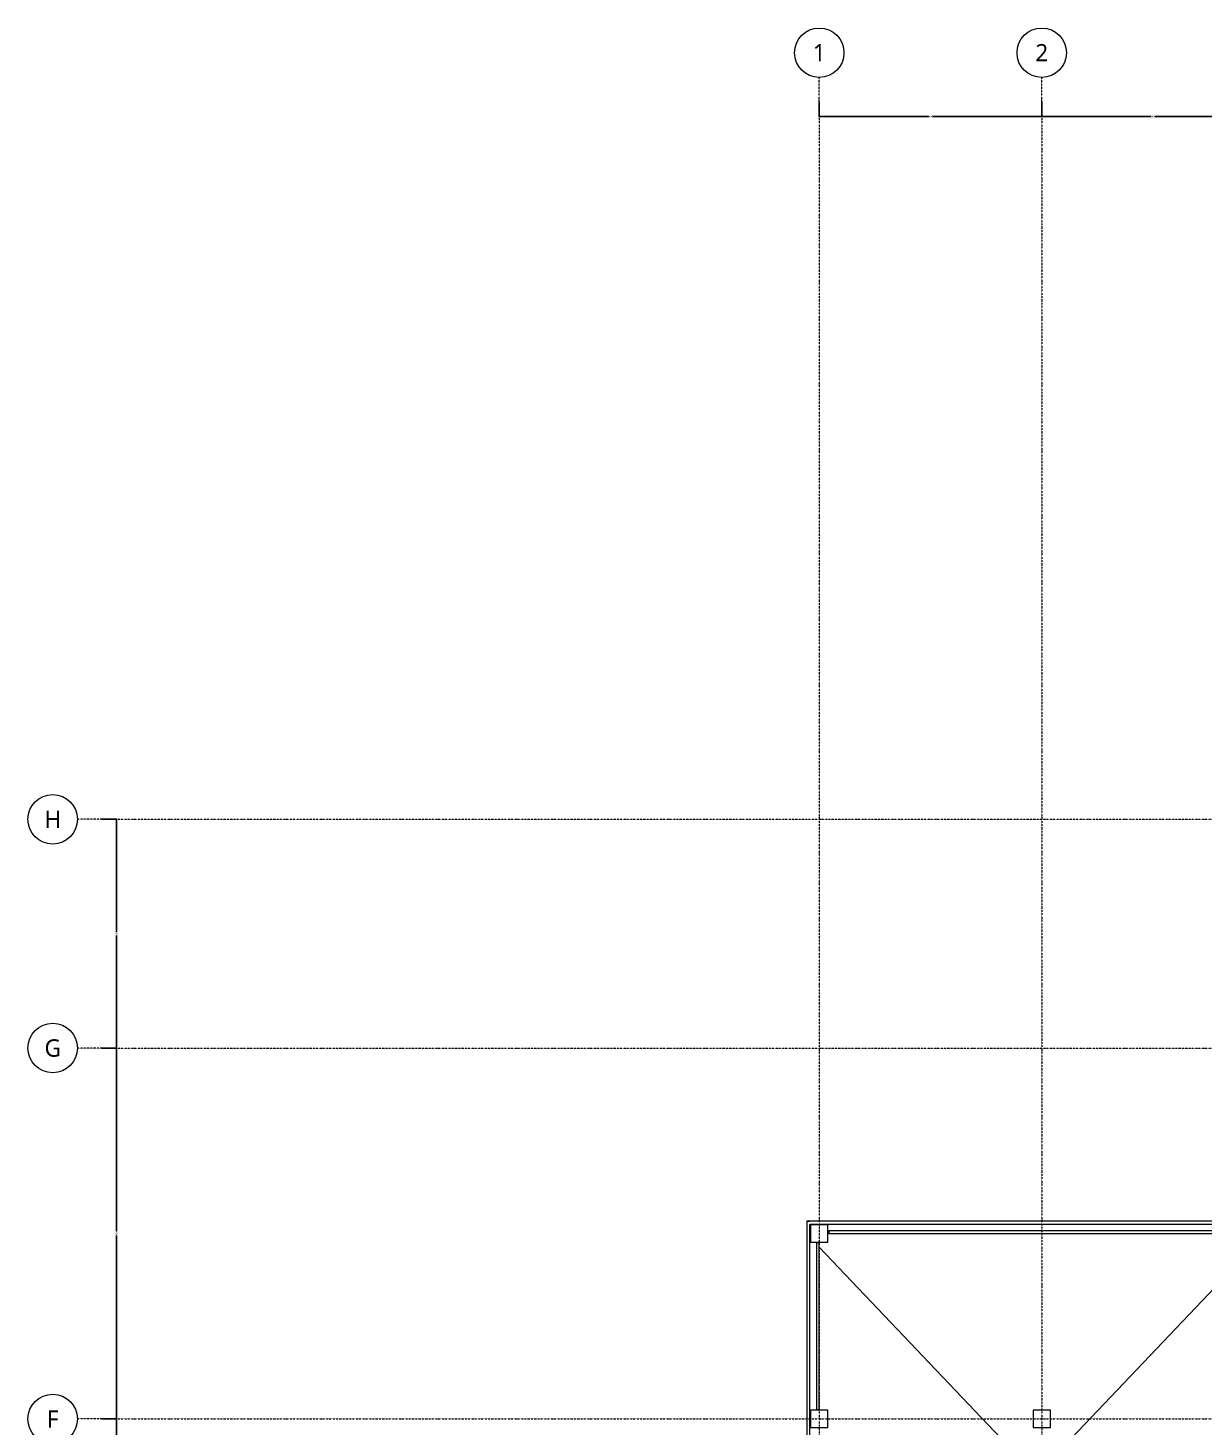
# Model space of a CAD drawing. Extents: x -32000 to 362567, y -29000 to 144214.
# Drawn here: x -32000 to 15561, y 74632 to 131250 of the extents above; entities that cross this region are included whole.
import ezdxf
from ezdxf.enums import TextEntityAlignment as Align

# ---------------------------------------------------------------- set-up
doc = ezdxf.new("R2010")
doc.units = 0
doc.header["$LTSCALE"] = 10
doc.linetypes.add('H12PL25$0$JJP_三點線', pattern=[0.9, 0.3, -0.15, 0, -0.15, 0, -0.15, 0, -0.15])
doc.linetypes.add('H12PL25$0$JJP_虛線(退縮線、投影線、地下室範圍、非屬本工程、圖面分區)', pattern=[0.45, 0.3, -0.15])
for name, color, linetype in [('H12PL25$0$A-DIM', 252, 'Continuous'), ('H12PL25$0$A-OBJE-2D', 252, 'Continuous'), ('H12PL25$0$A-WALL-EX', 252, 'Continuous'), ('H12PL25$0$A-WALL-IN', 252, 'Continuous'), ('H12PL25$0$S-COL', 252, 'Continuous'), ('H12PL25$0$S-GRID', 252, 'Continuous')]:
    doc.layers.add(name, color=color, linetype=linetype)
doc.styles.add('H12PL25$0$dim-txt', font='isocp.shx', dxfattribs={"width": 0.7, "bigfont": 'chineset.shx'})
doc.styles.add('H12PL25$0$Standard', font='', dxfattribs={"width": 0.8})
doc.styles.get('H12PL25$0$Standard').set_extended_font_data('Microsoft JhengHei')
doc.dimstyles.new('H12PL25$0$ARCH-dim-200MM', dxfattribs={"dimscale": 200, "dimtxt": 0.3, "dimasz": 0.1, "dimexe": 0.1, "dimexo": 0.1, "dimgap": 0.05, "dimtad": 1, "dimdec": 0, "dimlfac": 10, "dimrnd": 0.5, "dimdsep": 46, "dimtxsty": 'H12PL25$0$dim-txt', "dimblk": 'H12PL25$0$_Dot', "dimcen": 2, "dimclrd": 256, "dimclre": 256, "dimclrt": 256, "dimadec": 0, "dimazin": 0, "dimtfac": 1, "dimtix": 1, "dimtmove": 2, "dimatfit": 3, "dimldrblk": 'H12PL25$0$_OBLIQUE', "dimfxl": 1, "dimtvp": 1, "dimtolj": 1, "dimarcsym": 0})

# ---------------------------------------------------------------- blocks, each defined once
blk = doc.blocks.new('*D92')
at = {"layer": 'DEFPOINTS', "color": 0, "linetype": 'Continuous', "transparency": 16777216}
for p in [(-29000, 99250), (-29000, 90000), (-28420, 90000)]:
    blk.add_point(p, dxfattribs=at)
at = {"layer": 'H12PL25$0$A-DIM', "linetype": 'Continuous', "lineweight": -2, "transparency": 16777216}
for p, q in [((-28980, 99250), (-28400, 99250)), ((-28420, 99230), (-28420, 94703)), ((-28420, 90020), (-28420, 94547)), ((-28980, 90000), (-28400, 90000))]:
    blk.add_line(p, q, dxfattribs=at)
at = {"layer": 'H12PL25$0$A-DIM', "linetype": 'Continuous', "lineweight": 0, "transparency": 16777216, "insert": (-28420, 94625), "char_height": 60, "attachment_point": 5, "rotation": 90, "style": 'H12PL25$0$dim-txt'}
blk.add_mtext('\\A1;92500', dxfattribs=at)
blk = doc.blocks.new('H12PL25$0$_Dot')
blk = doc.blocks.new('H12PL25$0$_OBLIQUE')
at = {"color": 0, "linetype": 'ByBlock', "lineweight": -2}
blk.add_line((-0.5, -0.5), (0.5, 0.5), dxfattribs=at)
blk = doc.blocks.new('*D93')
at = {"layer": 'DEFPOINTS', "color": 0, "linetype": 'Continuous', "transparency": 16777216}
for p in [(-29000, 90000), (-29000, 75000), (-28420, 75000)]:
    blk.add_point(p, dxfattribs=at)
at = {"layer": 'H12PL25$0$A-DIM', "linetype": 'Continuous', "lineweight": -2, "transparency": 16777216}
for p, q in [((-28980, 90000), (-28400, 90000)), ((-28420, 89980), (-28420, 82588)), ((-28420, 75020), (-28420, 82412)), ((-28980, 75000), (-28400, 75000))]:
    blk.add_line(p, q, dxfattribs=at)
at = {"layer": 'H12PL25$0$A-DIM', "linetype": 'Continuous', "lineweight": 0, "transparency": 16777216, "insert": (-28420, 82500), "char_height": 60, "attachment_point": 5, "rotation": 90, "style": 'H12PL25$0$dim-txt'}
blk.add_mtext('\\A1;150000', dxfattribs=at)
blk = doc.blocks.new('*D94')
at = {"layer": 'DEFPOINTS', "color": 0, "linetype": 'Continuous', "transparency": 16777216}
for p in [(-29000, 75000), (-29000, 60000), (-28420, 60000)]:
    blk.add_point(p, dxfattribs=at)
at = {"layer": 'H12PL25$0$A-DIM', "linetype": 'Continuous', "lineweight": -2, "transparency": 16777216}
for p, q in [((-28980, 75000), (-28400, 75000)), ((-28420, 74980), (-28420, 67588)), ((-28420, 60020), (-28420, 67412)), ((-28980, 60000), (-28400, 60000))]:
    blk.add_line(p, q, dxfattribs=at)
at = {"layer": 'H12PL25$0$A-DIM', "linetype": 'Continuous', "lineweight": 0, "transparency": 16777216, "insert": (-28420, 67500), "char_height": 60, "attachment_point": 5, "rotation": 90, "style": 'H12PL25$0$dim-txt'}
blk.add_mtext('\\A1;150000', dxfattribs=at)
blk = doc.blocks.new('*D99')
at = {"layer": 'DEFPOINTS', "color": 0, "linetype": 'Continuous', "transparency": 16777216}
for p in [(0, 128250), (9000, 128250), (9000, 127670)]:
    blk.add_point(p, dxfattribs=at)
at = {"layer": 'H12PL25$0$A-DIM', "linetype": 'Continuous', "lineweight": -2, "transparency": 16777216}
for p, q in [((0, 128230), (0, 127650)), ((9000, 128230), (9000, 127650)), ((20, 127670), (4422, 127670)), ((8980, 127670), (4578, 127670))]:
    blk.add_line(p, q, dxfattribs=at)
at = {"layer": 'H12PL25$0$A-DIM', "linetype": 'Continuous', "lineweight": 0, "transparency": 16777216, "insert": (4500, 127670), "char_height": 60, "attachment_point": 5, "style": 'H12PL25$0$dim-txt'}
blk.add_mtext('\\A1;90000', dxfattribs=at)
blk = doc.blocks.new('*D100')
at = {"layer": 'DEFPOINTS', "color": 0, "linetype": 'Continuous', "transparency": 16777216}
for p in [(9000, 128250), (18000, 128250), (18000, 127670)]:
    blk.add_point(p, dxfattribs=at)
at = {"layer": 'H12PL25$0$A-DIM', "linetype": 'Continuous', "lineweight": -2, "transparency": 16777216}
for p, q in [((9000, 128230), (9000, 127650)), ((18000, 128230), (18000, 127650)), ((9020, 127670), (13422, 127670)), ((17980, 127670), (13578, 127670))]:
    blk.add_line(p, q, dxfattribs=at)
at = {"layer": 'H12PL25$0$A-DIM', "linetype": 'Continuous', "lineweight": 0, "transparency": 16777216, "insert": (13500, 127670), "char_height": 60, "attachment_point": 5, "style": 'H12PL25$0$dim-txt'}
blk.add_mtext('\\A1;90000', dxfattribs=at)
blk = doc.blocks.new('H12PL25')
at = {"layer": 'H12PL25$0$A-OBJE-2D', "lineweight": 0}
for p, q in [((0, 63510), (17550, 81950)), ((17550, 63510), (0, 81950))]:
    blk.add_line(p, q, dxfattribs=at)
at = {"layer": 'H12PL25$0$A-WALL-EX', "linetype": 'H12PL25$0$JJP_虛線(退縮線、投影線、地下室範圍、非屬本工程、圖面分區)', "lineweight": 0}
for p, q in [((-380, 82999.97), (-500, 82999.97)), ((-500, 82999.97), (-500, 82879.97)), ((-500, 82879.97), (-500, -2529.97)), ((17517.5, 82999.97), (-380, 82999.97))]:
    blk.add_line(p, q, dxfattribs=at)
at = {"layer": 'H12PL25$0$A-WALL-EX', "linetype": 'H12PL25$0$JJP_虛線(退縮線、投影線、地下室範圍、非屬本工程、圖面分區)', "lineweight": 0, "flags": 128}
for points in [[(-500.03, 83000), (-500, 83000)], [(-500.03, 83000), (-500.03, -2650)], [(17517.5, 83000), (-500, 83000)], [(-380, 82879.97), (17517.5, 82879.97)], [(-380, -2529.97), (-380, 82879.97)]]:
    blk.add_lwpolyline(points, dxfattribs=at)
at = {"layer": 'H12PL25$0$A-WALL-EX', "lineweight": 0, "flags": 128}
for points in [[(-500, 83000), (-380, 83000)], [(-500, 83000), (-500, 65550)], [(17535, 83000), (-380, 83000)], [(-380, 82880), (18300, 82880)], [(-380, 65550), (-380, 82880)]]:
    blk.add_lwpolyline(points, dxfattribs=at)
at = {"layer": 'H12PL25$0$A-WALL-IN', "lineweight": 0, "flags": 128}
for points in [[(-112.5, 82115), (-112.5, 75385)], [(0, 82115), (-112.5, 82115)], [(0, 75385), (0, 82115)], [(17615, 82612.5), (385, 82612.5)], [(385, 82612.5), (385, 82500)], [(385, 82500), (17615, 82500)], [(-112.5, 75385), (0, 75385)]]:
    blk.add_lwpolyline(points, dxfattribs=at)
at = {"layer": 'H12PL25$0$S-COL', "lineweight": 0, "flags": 128}
for points in [[(-350, 82150), (350, 82150), (350, 82850), (-350, 82850)], [(-350, 74650), (350, 74650), (350, 75350), (-350, 75350)], [(8650, 74650), (9350, 74650), (9350, 75350), (8650, 75350)]]:
    blk.add_lwpolyline(points, close=True, dxfattribs=at)
at = {"layer": 'H12PL25$0$S-GRID', "linetype": 'H12PL25$0$JJP_三點線', "lineweight": 0}
for p, q in [((0, 128250), (0, 129250)), ((9000, 128250), (9000, 129250)), ((0, 128250), (0, -28000)), ((9000, 128250), (9000, -28000)), ((-29000, 99250), (-30000, 99250)), ((-29000, 99250), (289600, 99250)), ((-29000, 90000), (-30000, 90000)), ((-29000, 90000), (289600, 90000)), ((-29000, 75000), (-30000, 75000)), ((-29000, 75000), (289600, 75000))]:
    blk.add_line(p, q, dxfattribs=at)
at = {"layer": 'H12PL25$0$S-GRID', "lineweight": 0}
for centre in [(0, 130250), (9000, 130250), (-31000, 99250), (-31000, 90000), (-31000, 75000)]:
    blk.add_circle(centre, 1000, dxfattribs=at)
at = {"layer": 'H12PL25$0$S-GRID', "linetype": 'H12PL25$0$JJP_三點線', "lineweight": 0}
for p in [(0, 128250), (0, 128250), (9000, 128250), (9000, 128250), (-29000, 99250), (-29000, 99250), (-29000, 90000), (-29000, 90000), (-29000, 75000), (-29000, 75000)]:
    blk.add_point(p, dxfattribs=at)
at = {"layer": 'H12PL25$0$S-GRID', "style": 'H12PL25$0$Standard'}
for s, p in [('1', (0, 130602.36)), ('2', (9000, 130600)), ('H', (-31000, 99600)), ('G', (-31000, 90350)), ('F', (-31000, 75350))]:
    blk.add_text(s, height=700, dxfattribs=at).set_placement(p, align=Align.TOP_CENTER)
at = {"layer": 'H12PL25$0$A-DIM', "linetype": 'Continuous', "lineweight": 0}
for base, p1, p2, picture, middle in [((9000, 127670), (0, 128250), (9000, 128250), '*D99', (4500, 127670)), ((18000, 127670), (9000, 128250), (18000, 128250), '*D100', (13500, 127670))]:
    dim = blk.add_linear_dim(base=base, p1=p1, p2=p2, dimstyle='H12PL25$0$ARCH-dim-200MM', dxfattribs=at)
    dim.commit()
    dim.dimension.update_dxf_attribs({"geometry": picture, "text_midpoint": middle, "dimtype": 128})
for base, p1, p2, picture, middle in [((-28420, 90000), (-29000, 99250), (-29000, 90000), '*D92', (-28420, 94625)), ((-28420, 75000), (-29000, 90000), (-29000, 75000), '*D93', (-28420, 82500)), ((-28420, 60000), (-29000, 75000), (-29000, 60000), '*D94', (-28420, 67500))]:
    dim = blk.add_linear_dim(base=base, p1=p1, p2=p2, angle=270, dimstyle='H12PL25$0$ARCH-dim-200MM', dxfattribs=at)
    dim.commit()
    dim.dimension.update_dxf_attribs({"geometry": picture, "text_midpoint": middle, "dimtype": 128, "text_rotation": 90})

msp = doc.modelspace()

# ---------------------------------------------------------------- block references
msp.add_blockref('H12PL25', (0, 0))

doc.saveas('drawing.dxf')
